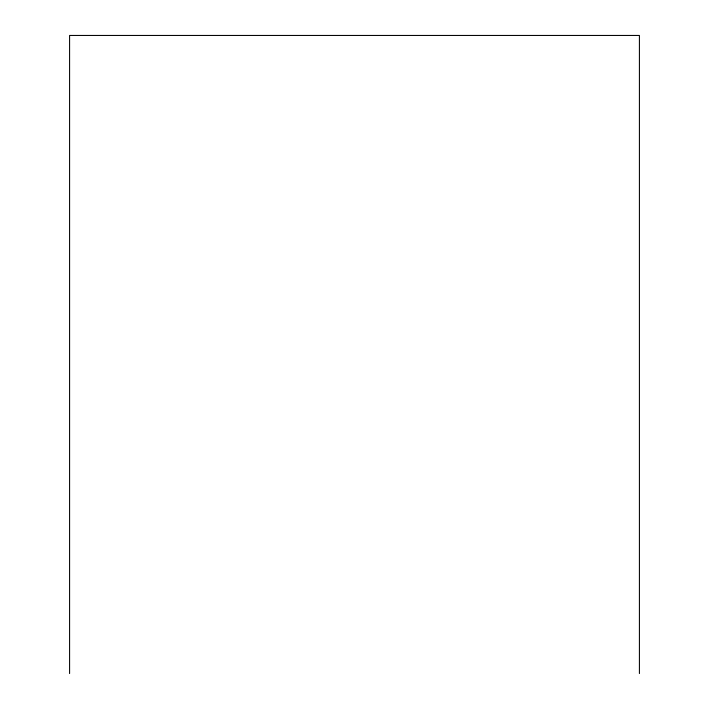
<?xml version="1.0" encoding="UTF-8"?>
<svg xmlns="http://www.w3.org/2000/svg" width="709" height="709" viewBox="0 0 709 709"><rect width="100%" height="100%" fill="white"/><g stroke="black" fill="none" stroke-linecap="round" stroke-linejoin="round"><path stroke-width="1.06" d="M639.412 673.55L639.412 35.45L69.588 35.45L69.588 673.55"/></g></svg>
